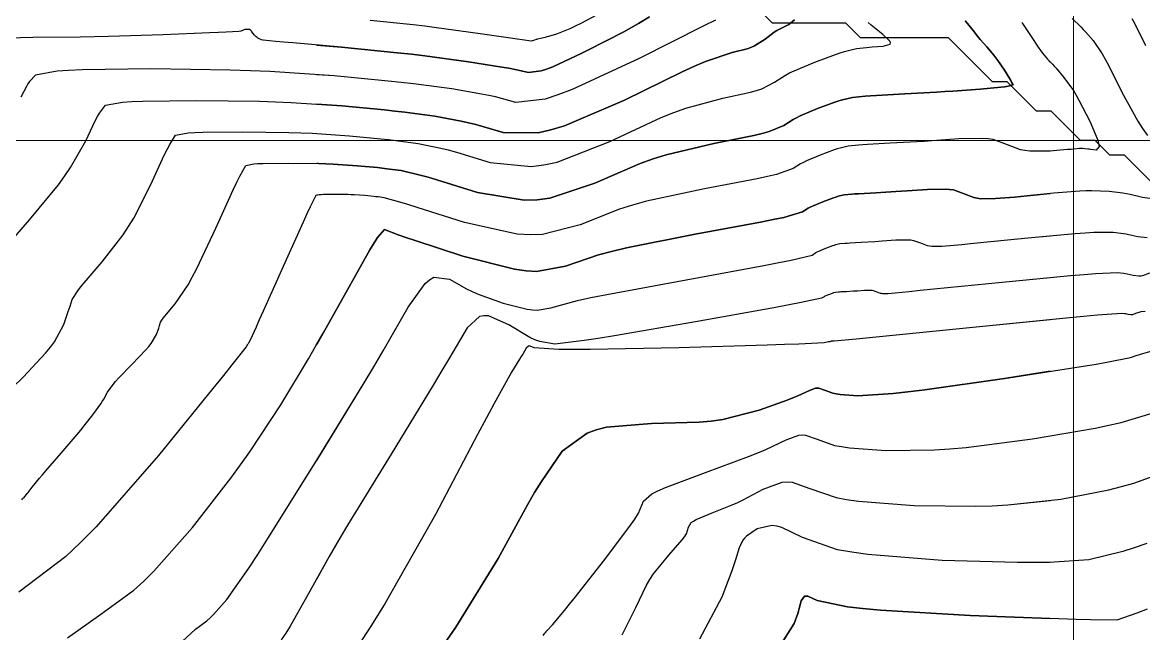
# Model space of a CAD drawing. Header units: metres. Extents: x 837117 to 838477, y 1189012 to 1191015.
# Drawn here: x 837804.9 to 837881.3, y 1190780.2 to 1190821.9 of the extents above; entities that cross this region are included whole.
import ezdxf

# ---------------------------------------------------------------- set-up
doc = ezdxf.new("R2010")
doc.units = ezdxf.units.M
doc.header["$LTSCALE"] = 0.3
doc.layers.add('COORD', color=7, linetype='Continuous', lineweight=20)
doc.layers.add('DRENAJE', color=5, linetype='Continuous', lineweight=25)
doc.layers.add('COTAS 10', color=1, linetype='Continuous')
doc.layers.add('COTAS INT', color=252, linetype='Continuous')

msp = doc.modelspace()

# ---------------------------------------------------------------- linework, layer by layer
at = {"layer": 'COORD'}
for p, q in [((837876.514, 1189013.872), (837876.514, 1191013.872)), ((837476.514, 1190813.872), (838476.514, 1190813.872))]:
    msp.add_line(p, q, dxfattribs=at)
at = {"layer": 'COTAS 10'}
for points, elevation in [([(837803.426, 1190796.294), (837804.904, 1190797.738), (837806.441, 1190799.364), (837806.764, 1190799.763), (837807.044, 1190800.139), (837807.685, 1190801.313), (837807.988, 1190802.201), (837808.054, 1190802.397), (837808.112, 1190802.572), (837808.258, 1190803.024), (837808.629, 1190803.609), (837808.83, 1190803.867), (837809.073, 1190804.166), (837810.305, 1190805.596), (837811.73, 1190807.44), (837812.095, 1190808.001), (837812.447, 1190808.584), (837813.612, 1190810.872), (837814.53, 1190812.865), (837814.726, 1190813.262), (837814.898, 1190813.593), (837815.306, 1190814.227), (837816.157, 1190814.384), (837816.607, 1190814.414), (837817.149, 1190814.437), (837819.884, 1190814.471), (837823.031, 1190814.425), (837823.834, 1190814.399), (837824.608, 1190814.366), (837827.154, 1190814.197), (837829.302, 1190813.99), (837829.824, 1190813.933), (837830.315, 1190813.877), (837831.826, 1190813.677), (837833.375, 1190813.357), (837833.89, 1190813.226), (837834.442, 1190813.075), (837836.747, 1190812.376), (837839.546, 1190812.094), (837840.41, 1190812.207), (837841.313, 1190812.403), (837844.893, 1190813.798), (837848.408, 1190815.431), (837849.268, 1190815.776), (837850.081, 1190816.075), (837852.608, 1190816.77), (837854.491, 1190817.174), (837854.897, 1190817.289), (837855.253, 1190817.407), (837856.121, 1190817.845), (837856.871, 1190818.33), (837857.153, 1190818.477), (837857.467, 1190818.629), (837858.866, 1190819.224), (837860.283, 1190819.748), (837860.608, 1190819.856), (837860.903, 1190819.948), (837861.726, 1190820.143), (837862.387, 1190820.223), (837862.58, 1190820.242), (837862.779, 1190820.259), (837863.534, 1190820.307), (837864.006, 1190820.452), (837864.027, 1190820.529), (837863.999, 1190820.623), (837863.499, 1190821.097), (837862.722, 1190821.733), (837862.52, 1190821.93)], 1650), ([(837824.923, 1190814.345), (837827.154, 1190814.197), (837829.302, 1190813.99), (837829.824, 1190813.933), (837830.315, 1190813.877), (837831.826, 1190813.677), (837833.375, 1190813.357), (837833.89, 1190813.226), (837834.442, 1190813.075), (837836.747, 1190812.376), (837839.546, 1190812.094), (837840.41, 1190812.207), (837841.313, 1190812.403), (837844.893, 1190813.798), (837848.408, 1190815.431), (837849.268, 1190815.776), (837850.081, 1190816.075), (837852.608, 1190816.77), (837854.491, 1190817.174), (837854.897, 1190817.289), (837855.253, 1190817.407), (837856.121, 1190817.845), (837856.871, 1190818.33), (837857.153, 1190818.477), (837857.467, 1190818.629), (837858.866, 1190819.224), (837860.283, 1190819.748), (837860.608, 1190819.856), (837860.903, 1190819.948), (837861.726, 1190820.143), (837862.387, 1190820.223), (837862.58, 1190820.242), (837862.779, 1190820.259), (837863.534, 1190820.307), (837864.006, 1190820.452), (837864.027, 1190820.529), (837863.999, 1190820.623), (837863.499, 1190821.097), (837862.722, 1190821.733), (837862.52, 1190821.93)], 1650), ([(837881.684, 1190804.812), (837881.209, 1190804.647), (837881.086, 1190804.624), (837880.967, 1190804.613), (837880.566, 1190804.656), (837880.172, 1190804.753), (837880.058, 1190804.776), (837879.941, 1190804.796), (837879.5, 1190804.854), (837878.016, 1190804.779), (837877.243, 1190804.716), (837876.312, 1190804.634), (837871.64, 1190804.186), (837866.981, 1190803.723), (837866.059, 1190803.632), (837865.296, 1190803.558), (837863.868, 1190803.421), (837863.518, 1190803.42), (837863.434, 1190803.43), (837863.356, 1190803.444), (837863.123, 1190803.535), (837862.872, 1190803.625), (837862.783, 1190803.638), (837862.685, 1190803.647), (837862.261, 1190803.639), (837861.782, 1190803.603), (837861.65, 1190803.594), (837861.519, 1190803.586), (837861.044, 1190803.559), (837860.643, 1190803.538), (837860.557, 1190803.532), (837860.482, 1190803.527), (837860.301, 1190803.51), (837860.157, 1190803.476), (837860.106, 1190803.46), (837860.049, 1190803.441), (837859.802, 1190803.35), (837859.559, 1190803.246), (837859.504, 1190803.219), (837859.455, 1190803.194), (837859.324, 1190803.109), (837857.95, 1190802.816), (837857.117, 1190802.658), (837856.088, 1190802.468), (837850.736, 1190801.505), (837845.23, 1190800.552), (837844.104, 1190800.368), (837843.15, 1190800.219), (837841.141, 1190799.969), (837840.124, 1190800.157), (837839.795, 1190800.284), (837839.446, 1190800.443), (837838.012, 1190801.29), (837836.623, 1190801.905), (837836.301, 1190801.918), (837836.007, 1190801.863), (837835.173, 1190801.097), (837833.978, 1190799.04), (837833.457, 1190798.172), (837832.854, 1190797.173), (837829.986, 1190792.486), (837827.03, 1190787.621), (837826.37, 1190786.51), (837825.779, 1190785.501), (837824.923, 1190783.97)], 1660), ([(837874.923, 1190804.501), (837871.64, 1190804.186), (837866.981, 1190803.723), (837866.059, 1190803.632), (837865.296, 1190803.558), (837863.868, 1190803.421), (837863.518, 1190803.42), (837863.434, 1190803.43), (837863.356, 1190803.444), (837863.123, 1190803.535), (837862.872, 1190803.625), (837862.783, 1190803.638), (837862.685, 1190803.647), (837862.261, 1190803.639), (837861.782, 1190803.603), (837861.65, 1190803.594), (837861.519, 1190803.586), (837861.044, 1190803.559), (837860.643, 1190803.538), (837860.557, 1190803.532), (837860.482, 1190803.527), (837860.301, 1190803.51), (837860.157, 1190803.476), (837860.106, 1190803.46), (837860.049, 1190803.441), (837859.802, 1190803.35), (837859.559, 1190803.246), (837859.504, 1190803.219), (837859.455, 1190803.194), (837859.324, 1190803.109), (837857.95, 1190802.816), (837857.117, 1190802.658), (837856.088, 1190802.468), (837850.736, 1190801.505), (837845.23, 1190800.552), (837844.104, 1190800.368), (837843.15, 1190800.219), (837841.141, 1190799.969), (837840.124, 1190800.157), (837839.795, 1190800.284), (837839.446, 1190800.443), (837838.012, 1190801.29), (837836.623, 1190801.905), (837836.301, 1190801.918), (837836.007, 1190801.863), (837835.173, 1190801.097), (837833.978, 1190799.04), (837833.457, 1190798.172), (837832.854, 1190797.173), (837829.986, 1190792.486), (837827.03, 1190787.621), (837826.37, 1190786.51), (837825.779, 1190785.501), (837824.22, 1190782.711), (837823.113, 1190780.749), (837822.807, 1190780.262), (837822.501, 1190779.801)], 1660), ([(837874.923, 1190785.093), (837874.85, 1190785.088), (837873.825, 1190785.075), (837872.681, 1190785.077), (837867.55, 1190785.224), (837862.493, 1190785.62), (837861.395, 1190785.779), (837860.428, 1190785.959), (837858.03, 1190786.791), (837856.618, 1190787.475), (837856.274, 1190787.562), (837855.95, 1190787.605), (837854.947, 1190787.392), (837854.227, 1190786.887), (837854.081, 1190786.746), (837853.958, 1190786.605), (837853.707, 1190786.09), (837853.468, 1190785.257), (837853.352, 1190784.915), (837853.216, 1190784.525), (837852.546, 1190782.714), (837851.012, 1190779.861)], 1670), ([(837881.495, 1190786.378), (837880.651, 1190786.087), (837879.868, 1190785.837), (837877.55, 1190785.275), (837874.85, 1190785.088), (837873.825, 1190785.075), (837872.681, 1190785.077), (837867.55, 1190785.224), (837862.493, 1190785.62), (837861.395, 1190785.779), (837860.428, 1190785.959), (837858.03, 1190786.791), (837856.618, 1190787.475), (837856.274, 1190787.562), (837855.95, 1190787.605), (837854.947, 1190787.392), (837854.227, 1190786.887), (837854.081, 1190786.746), (837853.958, 1190786.605), (837853.707, 1190786.09), (837853.468, 1190785.257), (837853.352, 1190784.915), (837853.216, 1190784.525), (837852.546, 1190782.714), (837851.012, 1190779.861)], 1670)]:
    msp.add_lwpolyline(points, dxfattribs=dict(at, elevation=elevation))
at = {"layer": 'COTAS INT'}
for points, elevation in [([(837844.711, 1190822.813), (837842.927, 1190821.859), (837842.533, 1190821.662), (837842.182, 1190821.493), (837841.275, 1190821.124), (837840.728, 1190820.969), (837840.603, 1190820.936), (837840.49, 1190820.906), (837840.181, 1190820.831), (837839.978, 1190820.785), (837839.932, 1190820.773), (837839.89, 1190820.761), (837839.776, 1190820.721), (837839.689, 1190820.688), (837839.639, 1190820.674), (837839.547, 1190820.658), (837838.93, 1190820.732), (837838.574, 1190820.782), (837838.138, 1190820.845), (837835.895, 1190821.18), (837833.088, 1190821.568), (837832.297, 1190821.665), (837831.499, 1190821.757), (837828.567, 1190822.052)], 1642), ([(837844.711, 1190822.813), (837842.927, 1190821.859), (837842.533, 1190821.662), (837842.182, 1190821.493), (837841.275, 1190821.124), (837840.728, 1190820.969), (837840.603, 1190820.936), (837840.49, 1190820.906), (837840.181, 1190820.831), (837839.978, 1190820.785), (837839.932, 1190820.773), (837839.89, 1190820.761), (837839.776, 1190820.721), (837839.689, 1190820.688), (837839.639, 1190820.674), (837839.547, 1190820.658), (837838.93, 1190820.732), (837838.574, 1190820.782), (837838.138, 1190820.845), (837835.895, 1190821.18), (837833.088, 1190821.568), (837832.297, 1190821.665), (837831.499, 1190821.757), (837828.567, 1190822.052)], 1642), ([(837847.608, 1190822.312), (837846.861, 1190821.86), (837845.846, 1190821.295), (837845.451, 1190821.085), (837845.006, 1190820.852), (837842.988, 1190819.821), (837841.009, 1190818.902), (837840.589, 1190818.74), (837840.224, 1190818.619), (837839.367, 1190818.516), (837838.437, 1190818.725), (837838.027, 1190818.8), (837837.55, 1190818.883), (837835.273, 1190819.244), (837832.294, 1190819.645), (837831.374, 1190819.753), (837830.413, 1190819.859), (837826.599, 1190820.231), (837823.298, 1190820.525), (837822.66, 1190820.583), (837822.141, 1190820.629), (837821.265, 1190820.709), (837821.166, 1190820.731), (837821.137, 1190820.74), (837821.108, 1190820.751), (837821, 1190820.802), (837820.901, 1190820.86), (837820.877, 1190820.875), (837820.855, 1190820.89), (837820.79, 1190820.939), (837820.727, 1190821.003), (837820.707, 1190821.027), (837820.685, 1190821.054), (837820.597, 1190821.171), (837820.508, 1190821.288), (837820.487, 1190821.314), (837820.466, 1190821.337), (837820.404, 1190821.399), (837820.333, 1190821.434), (837820.308, 1190821.441), (837820.281, 1190821.446), (837820.162, 1190821.454), (837820.041, 1190821.444), (837820.011, 1190821.438), (837819.984, 1190821.431), (837819.902, 1190821.394), (837819.817, 1190821.354), (837819.787, 1190821.344), (837819.756, 1190821.335), (837819.621, 1190821.309), (837818.739, 1190821.262), (837818.236, 1190821.24), (837817.621, 1190821.214), (837814.463, 1190821.088), (837810.733, 1190820.966), (837809.756, 1190820.943), (837808.804, 1190820.925), (837805.567, 1190820.9), (837802.993, 1190820.824)], 1644), ([(837803.47, 1190806.303), (837805.333, 1190808.466), (837807.311, 1190810.857), (837807.751, 1190811.454), (837808.145, 1190812.023), (837809.178, 1190813.845), (837809.83, 1190815.216), (837809.983, 1190815.5), (837810.124, 1190815.743), (837810.534, 1190816.279), (837811.689, 1190816.493), (837812.301, 1190816.533), (837813.038, 1190816.565), (837816.753, 1190816.611), (837821.028, 1190816.549), (837822.119, 1190816.513), (837823.17, 1190816.469), (837826.628, 1190816.239), (837829.546, 1190815.958), (837830.255, 1190815.881), (837830.922, 1190815.805), (837832.975, 1190815.533), (837834.766, 1190815.199), (837835.269, 1190815.084), (837835.774, 1190814.959), (837837.62, 1190814.423), (837840.024, 1190814.396), (837840.88, 1190814.592), (837841.819, 1190814.876), (837845.899, 1190816.634), (837849.835, 1190818.549), (837850.683, 1190818.932), (837851.426, 1190819.25), (837853.236, 1190819.868), (837854.266, 1190820.131), (837854.517, 1190820.227), (837854.753, 1190820.332), (837855.48, 1190820.793), (837856.113, 1190821.263), (837856.288, 1190821.374), (837856.464, 1190821.477), (837857.1, 1190821.781), (837857.497, 1190822.106)], 1648), ([(837852.097, 1190822.087), (837851.262, 1190821.667), (837846.905, 1190819.47), (837842.325, 1190817.349), (837841.35, 1190816.977), (837840.501, 1190816.698), (837838.493, 1190816.469), (837837.106, 1190816.842), (837836.648, 1190816.942), (837836.158, 1190817.041), (837834.124, 1190817.389), (837831.529, 1190817.732), (837830.687, 1190817.828), (837829.79, 1190817.925), (837826.103, 1190818.28), (837821.732, 1190818.571), (837820.404, 1190818.627), (837819.025, 1190818.673), (837813.622, 1190818.751), (837808.927, 1190818.693), (837807.995, 1190818.653), (837807.222, 1190818.602), (837805.762, 1190818.332), (837805.35, 1190817.894), (837805.239, 1190817.738), (837805.13, 1190817.566), (837804.744, 1190816.819)], 1646), ([(837804.817, 1190789.35), (837804.874, 1190789.417), (837804.939, 1190789.49), (837804.973, 1190789.528), (837805.029, 1190789.594), (837805.136, 1190789.728), (837805.185, 1190789.79), (837805.243, 1190789.862), (837805.519, 1190790.214), (837806.024, 1190790.827), (837806.226, 1190791.065), (837806.454, 1190791.332), (837807.5, 1190792.541), (837808.584, 1190793.809), (837808.837, 1190794.113), (837809.069, 1190794.397), (837809.733, 1190795.255), (837810.198, 1190795.918), (837810.303, 1190796.079), (837810.399, 1190796.231), (837810.66, 1190796.698), (837811.038, 1190797.237), (837811.207, 1190797.433), (837811.404, 1190797.651), (837812.346, 1190798.607), (837813.283, 1190799.582), (837813.477, 1190799.812), (837813.642, 1190800.023), (837814.001, 1190800.64), (837814.148, 1190801.072), (837814.18, 1190801.168), (837814.209, 1190801.253), (837814.279, 1190801.473), (837814.46, 1190801.758), (837814.558, 1190801.884), (837814.677, 1190802.03), (837815.277, 1190802.726), (837816.149, 1190804.024), (837816.438, 1190804.549), (837816.749, 1190805.145), (837818.046, 1190807.899), (837819.231, 1190810.515), (837819.47, 1190811.025), (837819.671, 1190811.442), (837820.078, 1190812.174), (837820.624, 1190812.275), (837820.912, 1190812.294), (837821.261, 1190812.309), (837823.015, 1190812.331), (837825.034, 1190812.302), (837825.55, 1190812.285), (837826.046, 1190812.264), (837827.679, 1190812.155), (837829.057, 1190812.022), (837829.392, 1190811.986), (837829.707, 1190811.95), (837830.677, 1190811.822), (837831.983, 1190811.516), (837832.511, 1190811.368), (837833.11, 1190811.192), (837835.873, 1190810.329), (837839.068, 1190809.792), (837839.94, 1190809.822), (837840.806, 1190809.929), (837843.887, 1190810.962), (837846.98, 1190812.312), (837847.854, 1190812.62), (837848.735, 1190812.9), (837851.98, 1190813.672), (837854.716, 1190814.216), (837855.278, 1190814.352), (837855.753, 1190814.482), (837856.762, 1190814.898), (837857.388, 1190815.303), (837857.623, 1190815.426), (837857.885, 1190815.553), (837859.053, 1190816.049), (837860.237, 1190816.487), (837860.508, 1190816.577), (837860.754, 1190816.653), (837861.441, 1190816.816), (837862.307, 1190816.899), (837862.668, 1190816.924), (837863.08, 1190816.95), (837865.004, 1190817.055), (837867.171, 1190817.172), (837867.736, 1190817.207), (837868.286, 1190817.243), (837870.147, 1190817.381), (837871.563, 1190817.511), (837871.832, 1190817.543), (837872.048, 1190817.572), (837872.383, 1190817.661), (837872.286, 1190817.86), (837872.229, 1190817.959), (837872.159, 1190818.077), (837871.797, 1190818.663), (837871.342, 1190819.34), (837871.212, 1190819.515), (837871.081, 1190819.686), (837870.597, 1190820.257), (837870.155, 1190820.756), (837870.051, 1190820.881), (837869.955, 1190821), (837869.673, 1190821.381), (837869.281, 1190821.857), (837869.115, 1190822.037)], 1652), ([(837824.923, 1190820.38), (837826.599, 1190820.231), (837830.413, 1190819.859), (837831.374, 1190819.753), (837832.294, 1190819.645), (837835.273, 1190819.244), (837837.55, 1190818.883), (837838.027, 1190818.8), (837838.437, 1190818.725), (837839.367, 1190818.516), (837840.224, 1190818.619), (837840.589, 1190818.74), (837841.009, 1190818.902), (837842.988, 1190819.821), (837845.006, 1190820.852), (837845.451, 1190821.085), (837845.846, 1190821.295), (837846.861, 1190821.86), (837847.608, 1190822.312)], 1644), ([(837857.497, 1190822.106), (837857.1, 1190821.781), (837856.464, 1190821.477), (837856.288, 1190821.374), (837856.113, 1190821.263), (837855.48, 1190820.793), (837854.753, 1190820.332), (837854.517, 1190820.227), (837854.266, 1190820.131), (837853.236, 1190819.868), (837851.426, 1190819.25), (837850.683, 1190818.932), (837849.835, 1190818.549), (837845.899, 1190816.634), (837841.819, 1190814.876), (837840.88, 1190814.592), (837840.024, 1190814.396), (837837.62, 1190814.423), (837835.774, 1190814.959), (837835.269, 1190815.084), (837834.766, 1190815.199), (837832.975, 1190815.533), (837830.922, 1190815.805), (837830.255, 1190815.881), (837829.546, 1190815.958), (837826.628, 1190816.239), (837824.923, 1190816.352)], 1648), ([(837852.097, 1190822.087), (837851.262, 1190821.667), (837846.905, 1190819.47), (837842.325, 1190817.349), (837841.35, 1190816.977), (837840.501, 1190816.698), (837838.493, 1190816.469), (837837.106, 1190816.842), (837836.648, 1190816.942), (837836.158, 1190817.041), (837834.124, 1190817.389), (837831.529, 1190817.732), (837830.687, 1190817.828), (837829.79, 1190817.925), (837826.103, 1190818.28), (837824.923, 1190818.359)], 1646), ([(837869.115, 1190822.037), (837869.281, 1190821.857), (837869.673, 1190821.381), (837869.955, 1190821), (837870.051, 1190820.881), (837870.155, 1190820.756), (837870.597, 1190820.257), (837871.081, 1190819.686), (837871.212, 1190819.515), (837871.342, 1190819.34), (837871.797, 1190818.663), (837872.159, 1190818.077), (837872.229, 1190817.959), (837872.286, 1190817.86), (837872.383, 1190817.661), (837872.048, 1190817.572), (837871.832, 1190817.543), (837871.563, 1190817.511), (837870.147, 1190817.381), (837868.286, 1190817.243), (837867.736, 1190817.207), (837867.171, 1190817.172), (837865.004, 1190817.055), (837863.08, 1190816.95), (837862.668, 1190816.924), (837862.307, 1190816.899), (837861.441, 1190816.816), (837860.754, 1190816.653), (837860.508, 1190816.577), (837860.237, 1190816.487), (837859.053, 1190816.049), (837857.885, 1190815.553), (837857.623, 1190815.426), (837857.388, 1190815.303), (837856.762, 1190814.898), (837855.753, 1190814.482), (837855.278, 1190814.352), (837854.716, 1190814.216), (837851.98, 1190813.672), (837848.735, 1190812.9), (837847.854, 1190812.62), (837846.98, 1190812.312), (837843.887, 1190810.962), (837840.806, 1190809.929), (837839.94, 1190809.822), (837839.068, 1190809.792), (837835.873, 1190810.329), (837833.11, 1190811.192), (837832.511, 1190811.368), (837831.983, 1190811.516), (837830.677, 1190811.822), (837829.707, 1190811.95), (837829.392, 1190811.986), (837829.057, 1190812.022), (837827.679, 1190812.155), (837826.046, 1190812.264), (837825.55, 1190812.285), (837825.034, 1190812.302), (837824.923, 1190812.304)], 1652), ([(837872.987, 1190821.929), (837873.577, 1190821.032), (837874.138, 1190820.175), (837874.269, 1190819.988), (837874.389, 1190819.825), (837874.732, 1190819.419), (837875.071, 1190819.069), (837875.188, 1190818.94), (837875.315, 1190818.798), (837875.858, 1190818.168), (837876.499, 1190817.274), (837876.687, 1190816.964), (837876.881, 1190816.627), (837877.62, 1190815.186), (837878.155, 1190813.898), (837878.219, 1190813.658), (837878.247, 1190813.469), (837878.046, 1190813.205), (837877.661, 1190813.261), (837877.573, 1190813.274), (837877.493, 1190813.284), (837877.272, 1190813.31), (837877.115, 1190813.322), (837877.075, 1190813.323), (837877.037, 1190813.323), (837876.915, 1190813.317), (837876.533, 1190813.285), (837876.331, 1190813.268), (837876.089, 1190813.249), (837874.867, 1190813.15), (837873.521, 1190813.144), (837873.199, 1190813.183), (837872.9, 1190813.239), (837872.004, 1190813.588), (837871.039, 1190813.931), (837870.696, 1190813.984), (837870.32, 1190814.018), (837868.69, 1190813.987), (837866.85, 1190813.849), (837866.343, 1190813.814), (837865.837, 1190813.782), (837864.014, 1190813.681), (837862.471, 1190813.597), (837862.14, 1190813.576), (837861.851, 1190813.556), (837861.156, 1190813.49), (837860.605, 1190813.359), (837860.407, 1190813.297), (837860.19, 1190813.225), (837859.241, 1190812.874), (837858.303, 1190812.476), (837858.093, 1190812.374), (837857.905, 1190812.276), (837857.402, 1190811.951), (837856.254, 1190811.557), (837855.658, 1190811.414), (837854.942, 1190811.258), (837851.351, 1190810.573), (837847.39, 1190809.725), (837846.44, 1190809.465), (837845.553, 1190809.194), (837842.882, 1190808.125), (837840.3, 1190807.456), (837839.47, 1190807.437), (837838.591, 1190807.49), (837835, 1190808.283), (837831.778, 1190809.309), (837831.132, 1190809.509), (837830.592, 1190809.674), (837829.528, 1190809.966), (837829.1, 1190810.023), (837828.961, 1190810.038), (837828.813, 1190810.054), (837828.205, 1190810.113), (837827.484, 1190810.161), (837827.265, 1190810.17), (837827.038, 1190810.178), (837826.146, 1190810.191), (837825.372, 1190810.181), (837825.218, 1190810.174), (837825.091, 1190810.166), (837824.923, 1190810.135)], 1654), ([(837872.987, 1190821.929), (837873.577, 1190821.032), (837874.138, 1190820.175), (837874.269, 1190819.988), (837874.389, 1190819.825), (837874.732, 1190819.419), (837874.923, 1190819.221)], 1654), ([(837876.423, 1190822.196), (837877.007, 1190821.617), (837877.163, 1190821.454), (837877.316, 1190821.29), (837877.848, 1190820.689), (837878.462, 1190819.781), (837878.667, 1190819.423), (837878.887, 1190819.019), (837879.81, 1190817.177), (837880.894, 1190815.181), (837881.216, 1190814.68), (837881.548, 1190814.203)], 1656), ([(837881.441, 1190820.339), (837880.687, 1190821.845), (837880.507, 1190822.175)], 1658), ([(837874.923, 1190813.155), (837874.867, 1190813.15), (837873.521, 1190813.144), (837873.199, 1190813.183), (837872.9, 1190813.239), (837872.004, 1190813.588), (837871.039, 1190813.931), (837870.696, 1190813.984), (837870.32, 1190814.018), (837868.69, 1190813.987), (837866.85, 1190813.849), (837866.343, 1190813.814), (837865.837, 1190813.782), (837864.014, 1190813.681), (837862.471, 1190813.597), (837862.14, 1190813.576), (837861.851, 1190813.556), (837861.156, 1190813.49), (837860.605, 1190813.359), (837860.407, 1190813.297), (837860.19, 1190813.225), (837859.241, 1190812.874), (837858.303, 1190812.476), (837858.093, 1190812.374), (837857.905, 1190812.276), (837857.402, 1190811.951), (837856.254, 1190811.557), (837855.658, 1190811.414), (837854.942, 1190811.258), (837851.351, 1190810.573), (837847.39, 1190809.725), (837846.44, 1190809.465), (837845.553, 1190809.194), (837842.882, 1190808.125), (837840.3, 1190807.456), (837839.47, 1190807.437), (837838.591, 1190807.49), (837835, 1190808.283), (837831.778, 1190809.309), (837831.132, 1190809.509), (837830.592, 1190809.674), (837829.528, 1190809.966), (837829.1, 1190810.023), (837828.961, 1190810.038), (837828.813, 1190810.054), (837828.205, 1190810.113), (837827.484, 1190810.161), (837827.265, 1190810.17), (837827.038, 1190810.178), (837826.146, 1190810.191), (837825.372, 1190810.181), (837825.218, 1190810.174), (837825.091, 1190810.166), (837824.85, 1190810.122), (837824.469, 1190809.345), (837824.253, 1190808.875), (837823.989, 1190808.295), (837822.637, 1190805.278), (837821.278, 1190802.233), (837821.009, 1190801.635), (837820.787, 1190801.143), (837820.374, 1190800.249), (837820.268, 1190800.058), (837820.24, 1190800.009), (837820.213, 1190799.961), (837820.118, 1190799.802), (837819.145, 1190798.573), (837818.564, 1190797.852), (837817.848, 1190796.965), (837814.138, 1190792.384), (837809.884, 1190787.511), (837808.825, 1190786.44), (837807.818, 1190785.489), (837804.609, 1190783.06)], 1654), ([(837807.922, 1190779.944), (837810.209, 1190781.555), (837812.464, 1190783.203), (837813.133, 1190783.812), (837813.82, 1190784.486), (837816.464, 1190787.47), (837819.07, 1190790.83), (837819.733, 1190791.741), (837820.371, 1190792.644), (837822.468, 1190795.837), (837824.358, 1190798.983), (837824.867, 1190799.856), (837825.369, 1190800.73), (837827.129, 1190803.895), (837828.545, 1190806.421), (837828.83, 1190806.893), (837829.069, 1190807.266), (837829.547, 1190807.792), (837830.473, 1190807.443), (837830.994, 1190807.266), (837831.63, 1190807.053), (837834.886, 1190805.991), (837838.394, 1190805.098), (837839.19, 1190804.991), (837839.91, 1190804.946), (837841.876, 1190805.289), (837844.126, 1190806.076), (837845.025, 1190806.309), (837846.045, 1190806.55), (837850.723, 1190807.475), (837855.167, 1190808.3), (837856.039, 1190808.477), (837856.754, 1190808.631), (837858.043, 1190809.004), (837858.421, 1190809.248), (837858.564, 1190809.323), (837858.722, 1190809.399), (837859.428, 1190809.699), (837860.143, 1190809.964), (837860.307, 1190810.018), (837860.456, 1190810.064), (837860.871, 1190810.163), (837861.395, 1190810.213), (837861.612, 1190810.228), (837861.862, 1190810.244), (837863.024, 1190810.307), (837864.397, 1190810.383), (837865.161, 1190810.433), (837866.547, 1190810.538), (837867.775, 1190810.561), (837868.058, 1190810.535), (837868.317, 1190810.496), (837869.044, 1190810.237), (837869.719, 1190809.974), (837869.944, 1190809.932), (837870.186, 1190809.902), (837871.201, 1190809.907), (837872.491, 1190810.018), (837872.907, 1190810.056), (837873.349, 1190810.098), (837874.923, 1190810.251)], 1656), ([(837882.048, 1190809.873), (837881.212, 1190809.976), (837880.369, 1190810.185), (837880.124, 1190810.234), (837879.874, 1190810.278), (837878.928, 1190810.402), (837877.753, 1190810.441), (837877.359, 1190810.431), (837876.936, 1190810.413), (837875.156, 1190810.274), (837873.349, 1190810.098), (837872.907, 1190810.056), (837872.491, 1190810.018), (837871.201, 1190809.907), (837870.186, 1190809.902), (837869.944, 1190809.932), (837869.719, 1190809.974), (837869.044, 1190810.237), (837868.317, 1190810.496), (837868.058, 1190810.535), (837867.775, 1190810.561), (837866.547, 1190810.538), (837865.161, 1190810.433), (837864.397, 1190810.383), (837863.024, 1190810.307), (837861.862, 1190810.244), (837861.612, 1190810.228), (837861.395, 1190810.213), (837860.871, 1190810.163), (837860.456, 1190810.064), (837860.307, 1190810.018), (837860.143, 1190809.964), (837859.428, 1190809.699), (837858.722, 1190809.399), (837858.564, 1190809.323), (837858.421, 1190809.248), (837858.043, 1190809.004), (837856.754, 1190808.631), (837856.039, 1190808.477), (837855.167, 1190808.3), (837850.723, 1190807.475), (837846.045, 1190806.55), (837845.025, 1190806.309), (837844.126, 1190806.076), (837841.876, 1190805.289), (837839.91, 1190804.946), (837839.19, 1190804.991), (837838.394, 1190805.098), (837834.886, 1190805.991), (837831.63, 1190807.053), (837830.994, 1190807.266), (837830.473, 1190807.443), (837829.547, 1190807.792), (837829.069, 1190807.266), (837828.83, 1190806.893), (837828.545, 1190806.421), (837827.129, 1190803.895), (837825.369, 1190800.73), (837824.923, 1190799.954)], 1656), ([(837814.859, 1190778.872), (837816.65, 1190780.532), (837817.422, 1190781.096), (837817.651, 1190781.304), (837817.886, 1190781.535), (837818.79, 1190782.555), (837820.291, 1190784.695), (837820.902, 1190785.63), (837821.598, 1190786.715), (837824.818, 1190791.873), (837828.084, 1190797.231), (837828.81, 1190798.441), (837829.458, 1190799.534), (837831.151, 1190802.496), (837832.304, 1190804.124), (837832.611, 1190804.375), (837832.913, 1190804.54), (837833.961, 1190804.418), (837835.14, 1190803.75), (837835.525, 1190803.571), (837835.936, 1190803.394), (837837.628, 1190802.779), (837839.255, 1190802.364), (837839.625, 1190802.315), (837839.958, 1190802.294), (837840.87, 1190802.453), (837842.699, 1190802.958), (837843.611, 1190803.154), (837844.699, 1190803.375), (837850.094, 1190804.377), (837855.392, 1190805.342), (837856.419, 1190805.539), (837857.255, 1190805.706), (837858.684, 1190806.057), (837858.938, 1190806.221), (837859.034, 1190806.271), (837859.14, 1190806.323), (837859.615, 1190806.524), (837860.096, 1190806.702), (837860.206, 1190806.739), (837860.307, 1190806.77), (837860.586, 1190806.836), (837860.938, 1190806.87), (837861.085, 1190806.88), (837861.252, 1190806.891), (837862.034, 1190806.933), (837862.958, 1190806.985), (837863.215, 1190807.001), (837863.472, 1190807.018), (837864.404, 1190807.089), (837865.23, 1190807.104), (837865.421, 1190807.087), (837865.594, 1190807.06), (837866.083, 1190806.886), (837866.537, 1190806.709), (837866.689, 1190806.681), (837866.852, 1190806.661), (837867.534, 1190806.664), (837868.893, 1190806.788), (837869.483, 1190806.844), (837870.165, 1190806.911), (837873.398, 1190807.23), (837874.923, 1190807.369)], 1658), ([(837824.923, 1190792.046), (837828.084, 1190797.231), (837828.81, 1190798.441), (837829.458, 1190799.534), (837831.151, 1190802.496), (837832.304, 1190804.124), (837832.611, 1190804.375), (837832.913, 1190804.54), (837833.961, 1190804.418), (837835.14, 1190803.75), (837835.525, 1190803.571), (837835.936, 1190803.394), (837837.628, 1190802.779), (837839.255, 1190802.364), (837839.625, 1190802.315), (837839.958, 1190802.294), (837840.87, 1190802.453), (837842.699, 1190802.958), (837843.611, 1190803.154), (837844.699, 1190803.375), (837850.094, 1190804.377), (837855.392, 1190805.342), (837856.419, 1190805.539), (837857.255, 1190805.706), (837858.684, 1190806.057), (837858.938, 1190806.221), (837859.034, 1190806.271), (837859.14, 1190806.323), (837859.615, 1190806.524), (837860.096, 1190806.702), (837860.206, 1190806.739), (837860.307, 1190806.77), (837860.586, 1190806.836), (837860.938, 1190806.87), (837861.085, 1190806.88), (837861.252, 1190806.891), (837862.034, 1190806.933), (837862.958, 1190806.985), (837863.215, 1190807.001), (837863.472, 1190807.018), (837864.404, 1190807.089), (837865.23, 1190807.104), (837865.421, 1190807.087), (837865.594, 1190807.06), (837866.083, 1190806.886), (837866.537, 1190806.709), (837866.689, 1190806.681), (837866.852, 1190806.661), (837867.534, 1190806.664), (837868.893, 1190806.788), (837869.483, 1190806.844), (837870.165, 1190806.911), (837873.398, 1190807.23), (837876.624, 1190807.524), (837877.301, 1190807.574), (837877.885, 1190807.61), (837879.214, 1190807.628), (837879.908, 1190807.537), (837880.091, 1190807.505), (837880.271, 1190807.469), (837880.889, 1190807.316), (837881.519, 1190807.248)], 1658), ([(837881.388, 1190802.203), (837881.099, 1190802.175), (837881.025, 1190802.161), (837880.954, 1190802.145), (837880.722, 1190802.062), (837880.518, 1190801.991), (837880.466, 1190801.982), (837880.414, 1190801.977), (837880.242, 1190801.995), (837880.074, 1190802.037), (837880.025, 1190802.047), (837879.975, 1190802.056), (837879.786, 1190802.08), (837878.148, 1190801.948), (837877.184, 1190801.858), (837876, 1190801.745), (837869.881, 1190801.143), (837861.698, 1190800.327), (837860.202, 1190800.178), (837860.183, 1190800.178), (837860.175, 1190800.18), (837860.163, 1190800.184), (837860.15, 1190800.189), (837860.145, 1190800.19), (837860.118, 1190800.19), (837860.093, 1190800.188), (837860.086, 1190800.187), (837860.079, 1190800.187), (837860.054, 1190800.186), (837860.034, 1190800.184), (837860.025, 1190800.184), (837860.016, 1190800.183), (837860.008, 1190800.181), (837860.006, 1190800.18), (837860.003, 1190800.179), (837859.99, 1190800.175), (837859.977, 1190800.169), (837859.974, 1190800.168), (837859.972, 1190800.167), (837859.965, 1190800.162), (837859.893, 1190800.147), (837859.85, 1190800.139), (837859.796, 1190800.129), (837859.517, 1190800.078), (837857.785, 1190799.989), (837856.816, 1190799.954), (837855.634, 1190799.915), (837849.596, 1190799.739), (837843.567, 1190799.614), (837842.391, 1190799.608), (837841.429, 1190799.613), (837839.735, 1190799.735), (837839.471, 1190799.852), (837839.41, 1190799.855), (837839.354, 1190799.844), (837839.195, 1190799.699), (837838.968, 1190799.307), (837838.868, 1190799.142), (837838.754, 1190798.952), (837838.208, 1190798.06), (837837.017, 1190795.932), (837836.495, 1190794.962), (837835.89, 1190793.828), (837833.011, 1190788.358), (837829.597, 1190782.309), (837828.654, 1190780.809), (837827.713, 1190779.386)], 1662), ([(837874.923, 1190801.639), (837869.881, 1190801.143), (837861.698, 1190800.327), (837860.202, 1190800.178), (837860.183, 1190800.178), (837860.175, 1190800.18), (837860.163, 1190800.184), (837860.15, 1190800.189), (837860.145, 1190800.19), (837860.118, 1190800.19), (837860.093, 1190800.188), (837860.086, 1190800.187), (837860.079, 1190800.187), (837860.054, 1190800.186), (837860.034, 1190800.184), (837860.025, 1190800.184), (837860.016, 1190800.183), (837860.008, 1190800.181), (837860.006, 1190800.18), (837860.003, 1190800.179), (837859.99, 1190800.175), (837859.977, 1190800.169), (837859.974, 1190800.168), (837859.972, 1190800.167), (837859.965, 1190800.162), (837859.893, 1190800.147), (837859.85, 1190800.139), (837859.796, 1190800.129), (837859.517, 1190800.078), (837857.785, 1190799.989), (837856.816, 1190799.954), (837855.634, 1190799.915), (837849.596, 1190799.739), (837843.567, 1190799.614), (837842.391, 1190799.608), (837841.429, 1190799.613), (837839.735, 1190799.735), (837839.471, 1190799.852), (837839.41, 1190799.855), (837839.354, 1190799.844), (837839.195, 1190799.699), (837838.968, 1190799.307), (837838.868, 1190799.142), (837838.754, 1190798.952), (837838.208, 1190798.06), (837837.017, 1190795.932), (837836.495, 1190794.962), (837835.89, 1190793.828), (837833.011, 1190788.358), (837829.597, 1190782.309), (837828.654, 1190780.809), (837827.713, 1190779.386)], 1662), ([(837833.371, 1190779.193), (837834.407, 1190780.665), (837837.28, 1190785.352), (837839.285, 1190789.027), (837839.774, 1190789.861), (837840.235, 1190790.616), (837841.662, 1190792.683), (837843.348, 1190793.914), (837843.972, 1190794.142), (837844.664, 1190794.32), (837847.733, 1190794.558), (837850.999, 1190794.649), (837851.815, 1190794.736), (837852.594, 1190794.849), (837855.088, 1190795.477), (837856.978, 1190796.17), (837857.376, 1190796.323), (837857.72, 1190796.46), (837858.506, 1190796.816), (837858.925, 1190796.97), (837859.037, 1190796.98), (837859.146, 1190796.975), (837859.528, 1190796.836), (837860.103, 1190796.637), (837860.334, 1190796.593), (837860.597, 1190796.555), (837861.809, 1190796.461), (837864.204, 1190796.604), (837865.213, 1190796.716), (837866.372, 1190796.86), (837871.809, 1190797.64), (837877.027, 1190798.456), (837878.049, 1190798.623), (837878.888, 1190798.764), (837880.389, 1190799.059), (837880.851, 1190799.222), (837881.034, 1190799.279), (837881.242, 1190799.341), (837882.194, 1190799.611)], 1664), ([(837874.923, 1190798.127), (837871.809, 1190797.64), (837866.372, 1190796.86), (837865.213, 1190796.716), (837864.204, 1190796.604), (837861.809, 1190796.461), (837860.597, 1190796.555), (837860.334, 1190796.593), (837860.103, 1190796.637), (837859.528, 1190796.836), (837859.146, 1190796.975), (837859.037, 1190796.98), (837858.925, 1190796.97), (837858.506, 1190796.816), (837857.72, 1190796.46), (837857.376, 1190796.323), (837856.978, 1190796.17), (837855.088, 1190795.477), (837852.594, 1190794.849), (837851.815, 1190794.736), (837850.999, 1190794.649), (837847.733, 1190794.558), (837844.664, 1190794.32), (837843.972, 1190794.142), (837843.348, 1190793.914), (837841.662, 1190792.683), (837840.235, 1190790.616), (837839.774, 1190789.861), (837839.285, 1190789.027), (837837.28, 1190785.352), (837834.407, 1190780.665), (837833.371, 1190779.193)], 1664), ([(837840.348, 1190780.105), (837840.466, 1190780.268), (837840.528, 1190780.342), (837840.604, 1190780.428), (837840.989, 1190780.84), (837841.81, 1190781.805), (837842.162, 1190782.238), (837842.567, 1190782.744), (837844.48, 1190785.173), (837846.275, 1190787.567), (837846.606, 1190788.05), (837846.866, 1190788.456), (837847.206, 1190789.275), (837847.773, 1190789.766), (837848.176, 1190789.965), (837848.686, 1190790.191), (837851.417, 1190791.235), (837854.346, 1190792.318), (837854.982, 1190792.569), (837855.541, 1190792.798), (837856.925, 1190793.448), (837857.787, 1190793.764), (837858.017, 1190793.784), (837858.243, 1190793.773), (837859.029, 1190793.488), (837860.211, 1190793.077), (837860.688, 1190792.988), (837861.229, 1190792.91), (837863.722, 1190792.715), (837867.03, 1190792.762), (837868.084, 1190792.836), (837869.198, 1190792.936), (837873.722, 1190793.518), (837877.974, 1190794.25), (837878.917, 1190794.444), (837879.757, 1190794.635), (837881.944, 1190795.297)], 1666), ([(837840.348, 1190780.105), (837840.466, 1190780.268), (837840.528, 1190780.342), (837840.604, 1190780.428), (837840.989, 1190780.84), (837841.81, 1190781.805), (837842.162, 1190782.238), (837842.567, 1190782.744), (837844.48, 1190785.173), (837846.275, 1190787.567), (837846.606, 1190788.05), (837846.866, 1190788.456), (837847.206, 1190789.275), (837847.773, 1190789.766), (837848.176, 1190789.965), (837848.686, 1190790.191), (837851.417, 1190791.235), (837854.346, 1190792.318), (837854.982, 1190792.569), (837855.541, 1190792.798), (837856.925, 1190793.448), (837857.787, 1190793.764), (837858.017, 1190793.784), (837858.243, 1190793.773), (837859.029, 1190793.488), (837860.211, 1190793.077), (837860.688, 1190792.988), (837861.229, 1190792.91), (837863.722, 1190792.715), (837867.03, 1190792.762), (837868.084, 1190792.836), (837869.198, 1190792.936), (837873.722, 1190793.518), (837874.923, 1190793.725)], 1666), ([(837845.742, 1190780.161), (837846.68, 1190782.021), (837847.391, 1190783.532), (837847.626, 1190783.925), (837847.878, 1190784.306), (837848.928, 1190785.592), (837849.837, 1190786.622), (837850, 1190786.842), (837850.126, 1190787.034), (837850.262, 1190787.491), (837850.441, 1190787.806), (837850.593, 1190787.909), (837850.79, 1190788.018), (837851.874, 1190788.466), (837853.242, 1190789.011), (837853.619, 1190789.182), (837853.995, 1190789.361), (837855.344, 1190790.079), (837856.649, 1190790.558), (837856.997, 1190790.588), (837857.34, 1190790.572), (837858.529, 1190790.139), (837860.32, 1190789.518), (837861.041, 1190789.384), (837861.861, 1190789.265), (837865.636, 1190788.97), (837869.855, 1190788.92), (837870.955, 1190788.955), (837872.024, 1190789.012), (837875.636, 1190789.397), (837878.921, 1190790.043), (837879.784, 1190790.266), (837880.626, 1190790.507), (837883.499, 1190791.534)], 1668), ([(837845.742, 1190780.161), (837846.68, 1190782.021), (837847.391, 1190783.532), (837847.626, 1190783.925), (837847.878, 1190784.306), (837848.928, 1190785.592), (837849.837, 1190786.622), (837850, 1190786.842), (837850.126, 1190787.034), (837850.262, 1190787.491), (837850.441, 1190787.806), (837850.593, 1190787.909), (837850.79, 1190788.018), (837851.874, 1190788.466), (837853.242, 1190789.011), (837853.619, 1190789.182), (837853.995, 1190789.361), (837855.344, 1190790.079), (837856.649, 1190790.558), (837856.997, 1190790.588), (837857.34, 1190790.572), (837858.529, 1190790.139), (837860.32, 1190789.518), (837861.041, 1190789.384), (837861.861, 1190789.265), (837865.636, 1190788.97), (837869.855, 1190788.92), (837870.955, 1190788.955), (837872.024, 1190789.012), (837874.923, 1190789.321)], 1668), ([(837856.497, 1190779.373), (837857.466, 1190780.923), (837857.706, 1190781.6), (837857.76, 1190781.772), (837857.809, 1190781.937), (837857.939, 1190782.477), (837858.165, 1190782.781), (837858.273, 1190782.797), (837858.402, 1190782.785), (837859.031, 1190782.497), (837861.092, 1190782.05), (837862.124, 1190781.937), (837863.355, 1190781.829), (837869.464, 1190781.479), (837874.923, 1190781.259)], 1672), ([(837881.518, 1190781.909), (837880.815, 1190781.631), (837879.464, 1190781.154), (837877.675, 1190781.165), (837876.696, 1190781.194), (837875.507, 1190781.235), (837869.464, 1190781.479), (837863.355, 1190781.829), (837862.124, 1190781.937), (837861.092, 1190782.05), (837859.031, 1190782.497), (837858.402, 1190782.785), (837858.273, 1190782.797), (837858.165, 1190782.781), (837857.939, 1190782.477), (837857.809, 1190781.937), (837857.76, 1190781.772), (837857.706, 1190781.6), (837857.466, 1190780.923), (837856.497, 1190779.373)], 1672)]:
    msp.add_lwpolyline(points, dxfattribs=dict(at, elevation=elevation))
at = {"layer": 'DRENAJE'}
msp.add_polyline3d([(837881.987, 1190810.879, 0), (837880.987, 1190811.879, 0), (837879.987, 1190812.878, 0), (837878.988, 1190812.878, 0), (837877.988, 1190813.878, 0), (837876.988, 1190813.878, 0), (837875.989, 1190814.878, 0), (837874.989, 1190815.877, 0), (837873.989, 1190815.877, 0), (837872.99, 1190816.877, 0), (837871.99, 1190817.877, 0), (837870.99, 1190817.877, 0), (837869.991, 1190818.876, 0), (837868.991, 1190819.876, 0), (837867.991, 1190820.876, 0), (837861.993, 1190820.876, 0), (837860.994, 1190821.875, 0), (837855.995, 1190821.875, 0), (837854.996, 1190822.875, 0)], dxfattribs=at)

doc.saveas('drawing.dxf')
